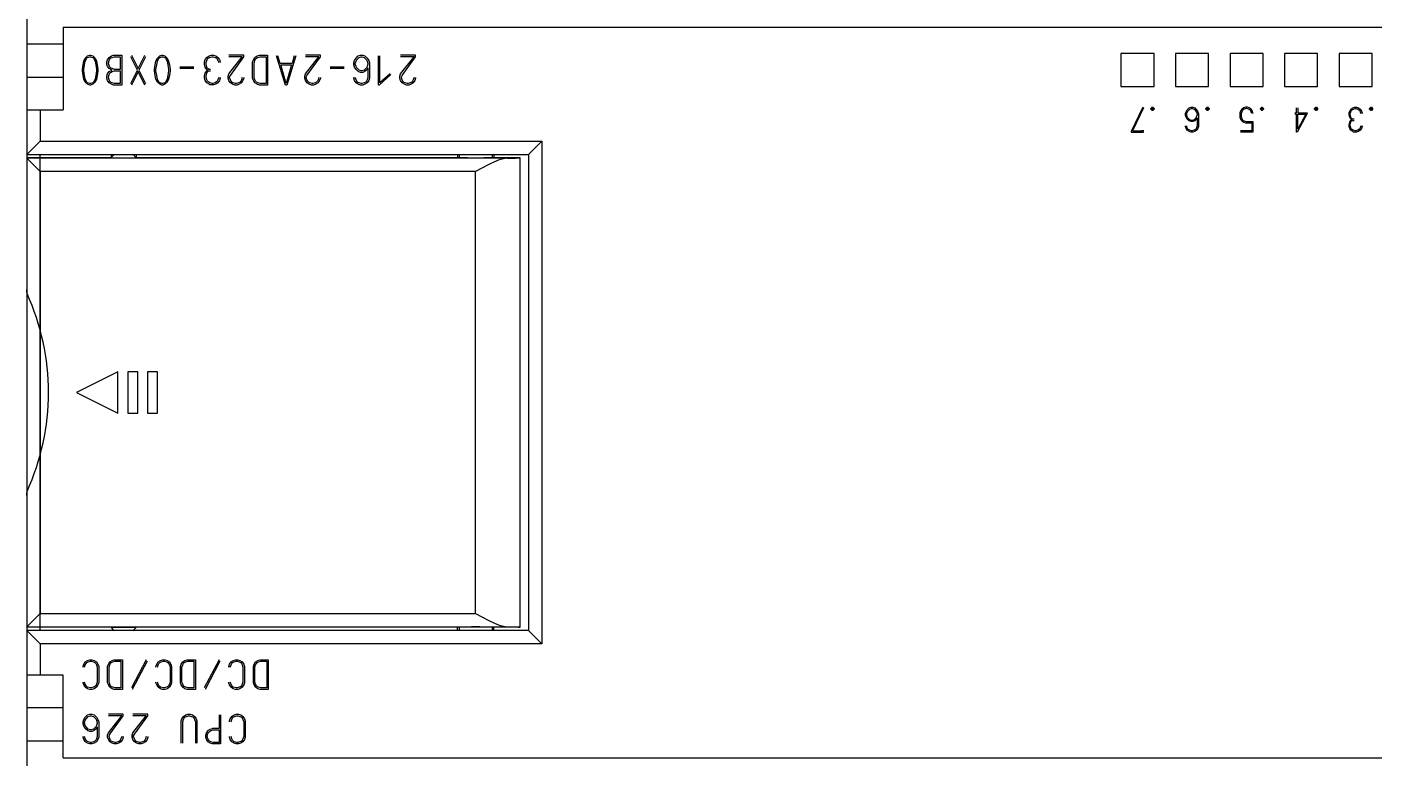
# Model space of a CAD drawing. Header units: millimetres. Extents: x 408 to 981, y 278 to 684.
# Drawn here: x 537.1 to 618.6, y 455 to 499.2 of the extents above; entities that cross this region are included whole.
import ezdxf

# ---------------------------------------------------------------- set-up
doc = ezdxf.new("R2010")
doc.units = ezdxf.units.MM
doc.layers.add('0007LEVEL_0', color=7, linetype='Continuous')
doc.layers.add('8_ALL_NOTES_BALLOONS_SYMBOLS_GT', color=7, linetype='Continuous')

msp = doc.modelspace()

# ---------------------------------------------------------------- linework, layer by layer
at = {"color": 7, "linetype": 'Continuous'}
for p, q in [((537.083, 516.296), (537.083, 437.896)), ((539.283, 499.196), (539.283, 494.196)), ((539.283, 499.196), (692.483, 499.196)), ((537.083, 498.183), (539.283, 498.183)), ((547.832, 497.094), (547.877, 497.229)), ((547.877, 497.229), (547.967, 497.364)), ((547.967, 497.364), (548.102, 497.454)), ((547.967, 497.184), (548.012, 497.274)), ((548.012, 497.274), (548.057, 497.319)), ((548.057, 497.319), (548.147, 497.364)), ((548.102, 497.454), (548.237, 497.499)), ((548.147, 497.364), (548.282, 497.409)), ((548.237, 497.499), (548.372, 497.499)), ((548.282, 497.409), (548.327, 497.409)), ((548.327, 497.409), (548.462, 497.364)), ((548.372, 497.499), (548.507, 497.454)), ((548.462, 497.364), (548.552, 497.319)), ((548.507, 497.454), (548.642, 497.364)), ((548.552, 497.319), (548.597, 497.274)), ((548.597, 497.274), (548.642, 497.184)), ((548.642, 497.364), (548.732, 497.229)), ((548.732, 497.229), (548.777, 497.094)), ((603.283, 497.596), (603.283, 495.596)), ((605.283, 497.596), (603.283, 497.596)), ((605.283, 495.596), (605.283, 497.596)), ((606.583, 497.596), (606.583, 495.596)), ((608.583, 497.596), (606.583, 497.596)), ((608.583, 495.596), (608.583, 497.596)), ((609.883, 497.596), (609.883, 495.596)), ((611.883, 497.596), (609.883, 497.596)), ((611.883, 495.596), (611.883, 497.596)), ((613.183, 497.596), (613.183, 495.596)), ((615.183, 497.596), (613.183, 497.596)), ((615.183, 495.596), (615.183, 497.596)), ((616.483, 497.596), (616.483, 495.596)), ((618.483, 497.596), (616.483, 497.596)), ((618.483, 495.596), (618.483, 497.596)), ((547.832, 496.959), (547.832, 497.094)), ((547.877, 496.779), (547.832, 496.959)), ((547.832, 496.239), (547.877, 496.419)), ((547.967, 496.644), (547.877, 496.779)), ((547.877, 496.419), (547.967, 496.554)), ((547.922, 497.049), (547.967, 497.184)), ((547.922, 496.959), (547.922, 497.049)), ((547.967, 496.779), (547.922, 496.959)), ((547.922, 496.239), (547.967, 496.419)), ((548.012, 496.689), (547.967, 496.779)), ((548.012, 496.599), (547.967, 496.644)), ((547.967, 496.554), (548.012, 496.599)), ((547.967, 496.419), (548.012, 496.509)), ((548.102, 496.644), (548.012, 496.689)), ((548.012, 496.599), (548.057, 496.599)), ((548.012, 496.509), (548.102, 496.554)), ((548.192, 496.644), (548.102, 496.644)), ((548.102, 496.554), (548.192, 496.554)), ((548.642, 497.184), (548.687, 497.049)), ((548.777, 497.094), (548.777, 497.049)), ((537.083, 496.168), (539.283, 496.168)), ((547.832, 496.104), (547.832, 496.239)), ((547.877, 495.969), (547.832, 496.104)), ((547.967, 495.834), (547.877, 495.969)), ((547.922, 496.149), (547.922, 496.239)), ((547.967, 496.014), (547.922, 496.149)), ((548.012, 495.924), (547.967, 496.014)), ((548.102, 495.744), (547.967, 495.834)), ((548.057, 495.879), (548.012, 495.924)), ((548.147, 495.834), (548.057, 495.879)), ((548.147, 495.699), (548.102, 495.744)), ((548.282, 495.789), (548.147, 495.834)), ((548.372, 495.699), (548.147, 495.699)), ((548.327, 495.789), (548.282, 495.789)), ((548.462, 495.834), (548.327, 495.789)), ((548.507, 495.744), (548.372, 495.699)), ((548.552, 495.879), (548.462, 495.834)), ((548.642, 495.834), (548.507, 495.744)), ((548.597, 495.924), (548.552, 495.879)), ((548.642, 496.014), (548.597, 495.924)), ((548.687, 496.149), (548.642, 496.014)), ((548.732, 495.969), (548.642, 495.834)), ((548.777, 496.104), (548.732, 495.969)), ((548.777, 496.149), (548.777, 496.104)), ((603.283, 495.596), (605.283, 495.596)), ((606.583, 495.596), (608.583, 495.596)), ((609.883, 495.596), (611.883, 495.596)), ((613.183, 495.596), (615.183, 495.596)), ((616.483, 495.596), (618.483, 495.596)), ((537.083, 494.196), (539.283, 494.196)), ((537.083, 491.496), (567.433, 491.496)), ((537.883, 462.696), (537.883, 491.496)), ((567.433, 491.496), (567.433, 462.696)), ((567.433, 462.696), (537.083, 462.696)), ((539.283, 459.996), (537.083, 459.996)), ((539.283, 454.996), (539.283, 459.996)), ((539.283, 458.023), (537.083, 458.023)), ((539.283, 456.008), (537.083, 456.008)), ((539.283, 454.996), (692.483, 454.996))]:
    msp.add_line(p, q, dxfattribs=at)
at = {"layer": '0007LEVEL_0', "color": 7, "linetype": 'Continuous'}
for p, q in [((540.526, 497.136), (540.616, 497.316)), ((540.616, 497.316), (540.751, 497.451)), ((540.616, 497.136), (540.706, 497.316)), ((540.706, 497.316), (540.751, 497.361)), ((540.751, 497.451), (540.886, 497.496)), ((540.751, 497.361), (540.886, 497.406)), ((540.886, 497.496), (540.931, 497.496)), ((540.886, 497.406), (540.931, 497.406)), ((540.931, 497.496), (541.066, 497.451)), ((540.931, 497.406), (541.066, 497.361)), ((541.066, 497.451), (541.201, 497.316)), ((541.066, 497.361), (541.111, 497.316)), ((541.111, 497.316), (541.201, 497.136)), ((541.201, 497.316), (541.291, 497.136)), ((541.966, 497.226), (542.056, 497.361)), ((542.056, 497.361), (542.191, 497.451)), ((542.056, 497.181), (542.101, 497.271)), ((542.101, 497.271), (542.146, 497.316)), ((542.146, 497.316), (542.236, 497.361)), ((542.191, 497.451), (542.326, 497.496)), ((542.236, 497.361), (542.371, 497.406)), ((542.326, 497.496), (542.821, 497.496)), ((542.371, 497.406), (542.731, 497.406)), ((542.731, 497.406), (542.731, 496.641)), ((542.821, 497.496), (542.821, 495.696)), ((543.766, 496.596), (543.361, 497.406)), ((543.406, 497.496), (543.811, 496.686)), ((543.811, 496.686), (544.216, 497.496)), ((544.261, 497.406), (543.856, 496.596)), ((544.891, 497.136), (544.981, 497.316)), ((544.981, 497.316), (545.116, 497.451)), ((544.981, 497.136), (545.071, 497.316)), ((545.071, 497.316), (545.116, 497.361)), ((545.116, 497.451), (545.251, 497.496)), ((545.116, 497.361), (545.251, 497.406)), ((545.251, 497.496), (545.296, 497.496)), ((545.251, 497.406), (545.296, 497.406)), ((545.296, 497.496), (545.431, 497.451)), ((545.296, 497.406), (545.431, 497.361)), ((545.431, 497.451), (545.566, 497.316)), ((545.431, 497.361), (545.476, 497.316)), ((545.476, 497.316), (545.566, 497.136)), ((545.566, 497.316), (545.656, 497.136)), ((550.201, 497.496), (549.301, 497.496)), ((549.301, 496.371), (550.111, 497.406)), ((550.111, 497.406), (549.301, 497.406)), ((549.391, 496.281), (550.201, 497.406)), ((550.201, 497.406), (550.201, 497.496)), ((550.786, 497.226), (550.876, 497.361)), ((550.876, 497.361), (551.011, 497.451)), ((550.876, 497.181), (550.921, 497.271)), ((550.921, 497.271), (550.966, 497.316)), ((550.966, 497.316), (551.056, 497.361)), ((551.011, 497.451), (551.146, 497.496)), ((551.056, 497.361), (551.191, 497.406)), ((551.146, 497.496), (551.641, 497.496)), ((551.191, 497.406), (551.551, 497.406)), ((551.551, 497.406), (551.551, 495.786)), ((551.641, 497.496), (551.641, 495.696)), ((552.721, 495.696), (552.181, 497.451)), ((552.406, 497.001), (552.271, 497.451)), ((553.351, 497.451), (552.811, 495.696)), ((553.261, 497.451), (553.126, 497.001)), ((554.836, 497.496), (553.936, 497.496)), ((553.936, 496.371), (554.746, 497.406)), ((554.746, 497.406), (553.936, 497.406)), ((554.026, 496.281), (554.836, 497.406)), ((554.836, 497.406), (554.836, 497.496)), ((556.906, 497.181), (556.996, 497.316)), ((556.996, 497.316), (557.131, 497.451)), ((557.041, 497.226), (557.176, 497.361)), ((557.131, 497.451), (557.266, 497.496)), ((557.176, 497.361), (557.311, 497.406)), ((557.266, 497.496), (557.401, 497.496)), ((557.311, 497.406), (557.356, 497.406)), ((557.356, 497.406), (557.491, 497.361)), ((557.401, 497.496), (557.536, 497.451)), ((557.491, 497.361), (557.626, 497.226)), ((557.536, 497.451), (557.671, 497.316)), ((557.671, 497.316), (557.761, 497.181)), ((558.346, 495.696), (558.346, 497.451)), ((558.436, 495.831), (558.436, 497.451)), ((560.596, 497.496), (559.696, 497.496)), ((559.696, 496.371), (560.506, 497.406)), ((560.506, 497.406), (559.696, 497.406)), ((559.786, 496.281), (560.596, 497.406)), ((560.596, 497.406), (560.596, 497.496)), ((540.436, 496.641), (540.481, 496.911)), ((540.436, 496.551), (540.436, 496.641)), ((540.481, 496.281), (540.436, 496.551)), ((540.481, 496.911), (540.526, 497.136)), ((540.526, 496.641), (540.571, 496.911)), ((540.526, 496.551), (540.526, 496.641)), ((540.571, 496.281), (540.526, 496.551)), ((540.571, 496.911), (540.616, 497.136)), ((541.201, 497.136), (541.246, 496.911)), ((541.246, 496.911), (541.291, 496.641)), ((541.291, 496.551), (541.246, 496.281)), ((541.291, 497.136), (541.336, 496.911)), ((541.291, 496.641), (541.291, 496.551)), ((541.336, 496.911), (541.381, 496.641)), ((541.381, 496.551), (541.336, 496.281)), ((541.381, 496.641), (541.381, 496.551)), ((541.921, 497.091), (541.966, 497.226)), ((541.921, 496.956), (541.921, 497.091)), ((541.966, 496.821), (541.921, 496.956)), ((542.056, 496.686), (541.966, 496.821)), ((541.966, 496.371), (542.056, 496.506)), ((542.011, 497.046), (542.056, 497.181)), ((542.011, 497.001), (542.011, 497.046)), ((542.056, 496.866), (542.011, 497.001)), ((542.101, 496.776), (542.056, 496.866)), ((542.236, 496.596), (542.056, 496.686)), ((542.056, 496.506), (542.236, 496.596)), ((542.056, 496.326), (542.101, 496.416)), ((542.146, 496.731), (542.101, 496.776)), ((542.101, 496.416), (542.146, 496.461)), ((542.236, 496.686), (542.146, 496.731)), ((542.146, 496.461), (542.236, 496.506)), ((542.371, 496.641), (542.236, 496.686)), ((542.236, 496.506), (542.371, 496.551)), ((542.731, 496.641), (542.371, 496.641)), ((542.371, 496.551), (542.731, 496.551)), ((542.731, 496.551), (542.731, 495.786)), ((543.361, 495.786), (543.766, 496.596)), ((543.811, 496.506), (543.406, 495.696)), ((544.216, 495.696), (543.811, 496.506)), ((543.856, 496.596), (544.261, 495.786)), ((544.801, 496.641), (544.846, 496.911)), ((544.801, 496.551), (544.801, 496.641)), ((544.846, 496.281), (544.801, 496.551)), ((544.846, 496.911), (544.891, 497.136)), ((544.891, 496.641), (544.936, 496.911)), ((544.891, 496.551), (544.891, 496.641)), ((544.936, 496.281), (544.891, 496.551)), ((544.936, 496.911), (544.981, 497.136)), ((545.566, 497.136), (545.611, 496.911)), ((545.611, 496.911), (545.656, 496.641)), ((545.656, 496.551), (545.611, 496.281)), ((545.656, 497.136), (545.701, 496.911)), ((545.656, 496.641), (545.656, 496.551)), ((545.701, 496.911), (545.746, 496.641)), ((545.746, 496.551), (545.701, 496.281)), ((545.746, 496.641), (545.746, 496.551)), ((547.186, 496.776), (546.331, 496.776)), ((547.186, 496.686), (546.331, 496.686)), ((550.741, 497.091), (550.786, 497.226)), ((550.741, 496.101), (550.741, 497.091)), ((550.831, 497.046), (550.876, 497.181)), ((550.831, 496.146), (550.831, 497.046)), ((553.126, 497.001), (552.406, 497.001)), ((552.451, 496.911), (553.081, 496.911)), ((552.766, 495.786), (552.451, 496.911)), ((553.081, 496.911), (552.766, 495.786)), ((556.276, 496.776), (555.421, 496.776)), ((556.276, 496.686), (555.421, 496.686)), ((556.861, 497.046), (556.906, 497.181)), ((556.861, 496.911), (556.861, 497.046)), ((556.906, 496.776), (556.861, 496.911)), ((556.996, 496.641), (556.906, 496.776)), ((556.951, 497.001), (556.996, 497.136)), ((556.951, 496.956), (556.951, 497.001)), ((556.996, 496.821), (556.951, 496.956)), ((556.996, 497.136), (557.041, 497.226)), ((557.041, 496.731), (556.996, 496.821)), ((557.131, 496.506), (556.996, 496.641)), ((557.176, 496.596), (557.041, 496.731)), ((557.266, 496.461), (557.131, 496.506)), ((557.311, 496.551), (557.176, 496.596)), ((557.401, 496.461), (557.266, 496.461)), ((557.356, 496.551), (557.311, 496.551)), ((557.491, 496.596), (557.356, 496.551)), ((557.536, 496.506), (557.401, 496.461)), ((557.626, 496.731), (557.491, 496.596)), ((557.671, 496.641), (557.536, 496.506)), ((557.626, 497.226), (557.671, 497.136)), ((557.671, 496.821), (557.626, 496.731)), ((557.671, 497.136), (557.716, 497.001)), ((557.716, 496.956), (557.671, 496.821)), ((557.716, 496.731), (557.671, 496.641)), ((557.716, 497.001), (557.716, 496.956)), ((557.716, 496.731), (557.716, 496.146)), ((557.761, 497.181), (557.806, 497.046)), ((557.806, 497.046), (557.806, 496.101)), ((540.526, 496.056), (540.481, 496.281)), ((540.616, 495.876), (540.526, 496.056)), ((540.616, 496.056), (540.571, 496.281)), ((540.706, 495.876), (540.616, 496.056)), ((540.751, 495.741), (540.616, 495.876)), ((540.751, 495.831), (540.706, 495.876)), ((540.886, 495.786), (540.751, 495.831)), ((540.886, 495.696), (540.751, 495.741)), ((540.931, 495.786), (540.886, 495.786)), ((540.931, 495.696), (540.886, 495.696)), ((541.066, 495.831), (540.931, 495.786)), ((541.066, 495.741), (540.931, 495.696)), ((541.201, 495.876), (541.066, 495.741)), ((541.111, 495.876), (541.066, 495.831)), ((541.201, 496.056), (541.111, 495.876)), ((541.246, 496.281), (541.201, 496.056)), ((541.291, 496.056), (541.201, 495.876)), ((541.336, 496.281), (541.291, 496.056)), ((541.921, 496.236), (541.966, 496.371)), ((541.921, 496.101), (541.921, 496.236)), ((541.966, 495.966), (541.921, 496.101)), ((542.056, 495.831), (541.966, 495.966)), ((542.011, 496.191), (542.056, 496.326)), ((542.011, 496.146), (542.011, 496.191)), ((542.056, 496.011), (542.011, 496.146)), ((542.101, 495.921), (542.056, 496.011)), ((542.191, 495.741), (542.056, 495.831)), ((542.146, 495.876), (542.101, 495.921)), ((542.236, 495.831), (542.146, 495.876)), ((542.326, 495.696), (542.191, 495.741)), ((542.371, 495.786), (542.236, 495.831)), ((542.821, 495.696), (542.326, 495.696)), ((542.731, 495.786), (542.371, 495.786)), ((544.891, 496.056), (544.846, 496.281)), ((544.981, 495.876), (544.891, 496.056)), ((544.981, 496.056), (544.936, 496.281)), ((545.071, 495.876), (544.981, 496.056)), ((545.116, 495.741), (544.981, 495.876)), ((545.116, 495.831), (545.071, 495.876)), ((545.251, 495.786), (545.116, 495.831)), ((545.251, 495.696), (545.116, 495.741)), ((545.296, 495.786), (545.251, 495.786)), ((545.296, 495.696), (545.251, 495.696)), ((545.431, 495.831), (545.296, 495.786)), ((545.431, 495.741), (545.296, 495.696)), ((545.476, 495.876), (545.431, 495.831)), ((545.566, 495.876), (545.431, 495.741)), ((545.566, 496.056), (545.476, 495.876)), ((545.611, 496.281), (545.566, 496.056)), ((545.656, 496.056), (545.566, 495.876)), ((545.701, 496.281), (545.656, 496.056)), ((549.256, 496.236), (549.301, 496.371)), ((549.256, 496.101), (549.256, 496.236)), ((549.301, 495.966), (549.256, 496.101)), ((549.391, 495.831), (549.301, 495.966)), ((549.346, 496.191), (549.391, 496.281)), ((549.346, 496.146), (549.346, 496.191)), ((549.391, 496.011), (549.346, 496.146)), ((549.436, 495.921), (549.391, 496.011)), ((549.526, 495.741), (549.391, 495.831)), ((549.481, 495.876), (549.436, 495.921)), ((549.571, 495.831), (549.481, 495.876)), ((549.661, 495.696), (549.526, 495.741)), ((549.706, 495.786), (549.571, 495.831)), ((549.796, 495.696), (549.661, 495.696)), ((549.751, 495.786), (549.706, 495.786)), ((549.886, 495.831), (549.751, 495.786)), ((549.931, 495.741), (549.796, 495.696)), ((549.976, 495.876), (549.886, 495.831)), ((550.066, 495.831), (549.931, 495.741)), ((550.021, 495.921), (549.976, 495.876)), ((550.066, 496.011), (550.021, 495.921)), ((550.111, 496.146), (550.066, 496.011)), ((550.156, 495.966), (550.066, 495.831)), ((550.201, 496.101), (550.156, 495.966)), ((550.201, 496.146), (550.201, 496.101)), ((550.786, 495.966), (550.741, 496.101)), ((550.876, 495.831), (550.786, 495.966)), ((550.876, 496.011), (550.831, 496.146)), ((550.921, 495.921), (550.876, 496.011)), ((551.011, 495.741), (550.876, 495.831)), ((550.966, 495.876), (550.921, 495.921)), ((551.056, 495.831), (550.966, 495.876)), ((551.146, 495.696), (551.011, 495.741)), ((551.191, 495.786), (551.056, 495.831)), ((551.641, 495.696), (551.146, 495.696)), ((551.551, 495.786), (551.191, 495.786)), ((552.811, 495.696), (552.721, 495.696)), ((553.891, 496.236), (553.936, 496.371)), ((553.891, 496.101), (553.891, 496.236)), ((553.936, 495.966), (553.891, 496.101)), ((554.026, 495.831), (553.936, 495.966)), ((553.981, 496.191), (554.026, 496.281)), ((553.981, 496.146), (553.981, 496.191)), ((554.026, 496.011), (553.981, 496.146)), ((554.071, 495.921), (554.026, 496.011)), ((554.161, 495.741), (554.026, 495.831)), ((554.116, 495.876), (554.071, 495.921)), ((554.206, 495.831), (554.116, 495.876)), ((554.296, 495.696), (554.161, 495.741)), ((554.341, 495.786), (554.206, 495.831)), ((554.431, 495.696), (554.296, 495.696)), ((554.386, 495.786), (554.341, 495.786)), ((554.521, 495.831), (554.386, 495.786)), ((554.566, 495.741), (554.431, 495.696)), ((554.611, 495.876), (554.521, 495.831)), ((554.701, 495.831), (554.566, 495.741)), ((554.656, 495.921), (554.611, 495.876)), ((554.701, 496.011), (554.656, 495.921)), ((554.746, 496.146), (554.701, 496.011)), ((554.791, 495.966), (554.701, 495.831)), ((554.836, 496.101), (554.791, 495.966)), ((554.836, 496.146), (554.836, 496.101)), ((556.861, 496.101), (556.861, 496.146)), ((556.906, 495.966), (556.861, 496.101)), ((556.996, 495.831), (556.906, 495.966)), ((556.996, 496.011), (556.951, 496.146)), ((557.041, 495.921), (556.996, 496.011)), ((557.131, 495.741), (556.996, 495.831)), ((557.086, 495.876), (557.041, 495.921)), ((557.176, 495.831), (557.086, 495.876)), ((557.266, 495.696), (557.131, 495.741)), ((557.311, 495.786), (557.176, 495.831)), ((557.401, 495.696), (557.266, 495.696)), ((557.356, 495.786), (557.311, 495.786)), ((557.491, 495.831), (557.356, 495.786)), ((557.536, 495.741), (557.401, 495.696)), ((557.581, 495.876), (557.491, 495.831)), ((557.671, 495.831), (557.536, 495.741)), ((557.626, 495.921), (557.581, 495.876)), ((557.671, 496.011), (557.626, 495.921)), ((557.716, 496.146), (557.671, 496.011)), ((557.761, 495.966), (557.671, 495.831)), ((557.806, 496.101), (557.761, 495.966)), ((558.391, 495.696), (558.346, 495.696)), ((559.111, 496.326), (558.391, 495.696)), ((559.066, 496.371), (558.436, 495.831)), ((559.651, 496.236), (559.696, 496.371)), ((559.651, 496.101), (559.651, 496.236)), ((559.696, 495.966), (559.651, 496.101)), ((559.786, 495.831), (559.696, 495.966)), ((559.741, 496.191), (559.786, 496.281)), ((559.741, 496.146), (559.741, 496.191)), ((559.786, 496.011), (559.741, 496.146)), ((559.831, 495.921), (559.786, 496.011)), ((559.921, 495.741), (559.786, 495.831)), ((559.876, 495.876), (559.831, 495.921)), ((559.966, 495.831), (559.876, 495.876)), ((560.056, 495.696), (559.921, 495.741)), ((560.101, 495.786), (559.966, 495.831)), ((560.191, 495.696), (560.056, 495.696)), ((560.146, 495.786), (560.101, 495.786)), ((560.281, 495.831), (560.146, 495.786)), ((560.326, 495.741), (560.191, 495.696)), ((560.371, 495.876), (560.281, 495.831)), ((560.461, 495.831), (560.326, 495.741)), ((560.416, 495.921), (560.371, 495.876)), ((560.461, 496.011), (560.416, 495.921)), ((560.506, 496.146), (560.461, 496.011)), ((560.551, 495.966), (560.461, 495.831)), ((560.596, 496.101), (560.551, 495.966)), ((560.596, 496.146), (560.596, 496.101)), ((604.608, 494.346), (603.895, 492.883)), ((604.645, 494.308), (603.97, 492.921)), ((605.095, 494.271), (605.17, 494.346)), ((605.095, 494.233), (605.095, 494.271)), ((605.17, 494.158), (605.095, 494.233)), ((605.17, 494.346), (605.208, 494.346)), ((605.17, 494.233), (605.17, 494.271)), ((605.17, 494.271), (605.208, 494.271)), ((605.208, 494.233), (605.17, 494.233)), ((605.208, 494.158), (605.17, 494.158)), ((605.208, 494.346), (605.283, 494.271)), ((605.208, 494.271), (605.208, 494.233)), ((605.283, 494.233), (605.208, 494.158)), ((605.283, 494.271), (605.283, 494.233)), ((607.183, 493.971), (607.22, 494.083)), ((607.183, 493.858), (607.183, 493.971)), ((607.22, 494.083), (607.295, 494.196)), ((607.258, 493.933), (607.295, 494.046)), ((607.295, 494.196), (607.408, 494.308)), ((607.295, 494.046), (607.333, 494.121)), ((607.333, 494.121), (607.445, 494.233)), ((607.408, 494.308), (607.52, 494.346)), ((607.445, 494.233), (607.558, 494.271)), ((607.52, 494.346), (607.633, 494.346)), ((607.558, 494.271), (607.595, 494.271)), ((607.595, 494.271), (607.708, 494.233)), ((607.633, 494.346), (607.745, 494.308)), ((607.708, 494.233), (607.82, 494.121)), ((607.745, 494.308), (607.858, 494.196)), ((607.82, 494.121), (607.858, 494.046)), ((607.858, 494.196), (607.933, 494.083)), ((607.858, 494.046), (607.895, 493.933)), ((607.933, 494.083), (607.97, 493.971)), ((607.97, 493.971), (607.97, 493.183)), ((608.42, 494.271), (608.495, 494.346)), ((608.42, 494.233), (608.42, 494.271)), ((608.495, 494.158), (608.42, 494.233)), ((608.495, 494.346), (608.533, 494.346)), ((608.495, 494.233), (608.495, 494.271)), ((608.495, 494.271), (608.533, 494.271)), ((608.533, 494.233), (608.495, 494.233)), ((608.533, 494.158), (608.495, 494.158)), ((608.533, 494.346), (608.608, 494.271)), ((608.533, 494.271), (608.533, 494.233)), ((608.608, 494.233), (608.533, 494.158)), ((608.608, 494.271), (608.608, 494.233)), ((610.52, 494.121), (610.483, 494.008)), ((610.483, 494.008), (610.483, 493.746)), ((610.595, 494.233), (610.52, 494.121)), ((610.595, 494.083), (610.558, 493.971)), ((610.558, 493.971), (610.558, 493.783)), ((610.708, 494.308), (610.595, 494.233)), ((610.633, 494.158), (610.595, 494.083)), ((610.67, 494.196), (610.633, 494.158)), ((610.745, 494.233), (610.67, 494.196)), ((610.82, 494.346), (610.708, 494.308)), ((610.858, 494.271), (610.745, 494.233)), ((610.933, 494.346), (610.82, 494.346)), ((610.895, 494.271), (610.858, 494.271)), ((611.008, 494.233), (610.895, 494.271)), ((611.045, 494.308), (610.933, 494.346)), ((611.083, 494.196), (611.008, 494.233)), ((611.158, 494.233), (611.045, 494.308)), ((611.12, 494.158), (611.083, 494.196)), ((611.158, 494.083), (611.12, 494.158)), ((611.233, 494.121), (611.158, 494.233)), ((611.195, 493.971), (611.158, 494.083)), ((611.27, 494.008), (611.233, 494.121)), ((611.27, 493.971), (611.27, 494.008)), ((611.72, 494.271), (611.795, 494.346)), ((611.72, 494.233), (611.72, 494.271)), ((611.795, 494.158), (611.72, 494.233)), ((611.795, 494.346), (611.833, 494.346)), ((611.795, 494.233), (611.795, 494.271)), ((611.795, 494.271), (611.833, 494.271)), ((611.833, 494.233), (611.795, 494.233)), ((611.833, 494.158), (611.795, 494.158)), ((611.833, 494.346), (611.908, 494.271)), ((611.833, 494.271), (611.833, 494.233)), ((611.908, 494.233), (611.833, 494.158)), ((611.908, 494.271), (611.908, 494.233)), ((613.795, 494.008), (613.908, 494.008)), ((613.908, 494.008), (613.908, 494.308)), ((614.545, 493.971), (613.945, 492.846)), ((613.983, 494.308), (613.983, 494.008)), ((613.983, 494.008), (614.545, 494.008)), ((614.545, 494.008), (614.545, 493.971)), ((614.995, 494.271), (615.07, 494.346)), ((614.995, 494.233), (614.995, 494.271)), ((615.07, 494.158), (614.995, 494.233)), ((615.07, 494.346), (615.108, 494.346)), ((615.07, 494.233), (615.07, 494.271)), ((615.07, 494.271), (615.108, 494.271)), ((615.108, 494.233), (615.07, 494.233)), ((615.108, 494.158), (615.07, 494.158)), ((615.108, 494.346), (615.183, 494.271)), ((615.108, 494.271), (615.108, 494.233)), ((615.183, 494.233), (615.108, 494.158)), ((615.183, 494.271), (615.183, 494.233)), ((617.083, 494.008), (617.12, 494.121)), ((617.083, 493.896), (617.083, 494.008)), ((617.12, 494.121), (617.195, 494.233)), ((617.158, 493.971), (617.195, 494.083)), ((617.158, 493.896), (617.158, 493.971)), ((617.195, 494.233), (617.308, 494.308)), ((617.195, 494.083), (617.233, 494.158)), ((617.233, 494.158), (617.27, 494.196)), ((617.27, 494.196), (617.345, 494.233)), ((617.308, 494.308), (617.42, 494.346)), ((617.345, 494.233), (617.458, 494.271)), ((617.42, 494.346), (617.533, 494.346)), ((617.458, 494.271), (617.495, 494.271)), ((617.495, 494.271), (617.608, 494.233)), ((617.533, 494.346), (617.645, 494.308)), ((617.608, 494.233), (617.683, 494.196)), ((617.645, 494.308), (617.758, 494.233)), ((617.683, 494.196), (617.72, 494.158)), ((617.72, 494.158), (617.758, 494.083)), ((617.758, 494.233), (617.833, 494.121)), ((617.758, 494.083), (617.795, 493.971)), ((617.833, 494.121), (617.87, 494.008)), ((617.87, 494.008), (617.87, 493.971)), ((618.32, 494.271), (618.395, 494.346)), ((618.32, 494.233), (618.32, 494.271)), ((618.395, 494.158), (618.32, 494.233)), ((618.395, 494.346), (618.433, 494.346)), ((618.395, 494.233), (618.395, 494.271)), ((618.395, 494.271), (618.433, 494.271)), ((618.433, 494.233), (618.395, 494.233)), ((618.433, 494.158), (618.395, 494.158)), ((618.433, 494.346), (618.508, 494.271)), ((618.433, 494.271), (618.433, 494.233)), ((618.508, 494.233), (618.433, 494.158)), ((618.508, 494.271), (618.508, 494.233)), ((607.22, 493.746), (607.183, 493.858)), ((607.183, 493.183), (607.183, 493.221)), ((607.22, 493.071), (607.183, 493.183)), ((607.295, 493.633), (607.22, 493.746)), ((607.258, 493.896), (607.258, 493.933)), ((607.295, 493.783), (607.258, 493.896)), ((607.295, 493.108), (607.258, 493.221)), ((607.333, 493.708), (607.295, 493.783)), ((607.408, 493.521), (607.295, 493.633)), ((607.445, 493.596), (607.333, 493.708)), ((607.52, 493.483), (607.408, 493.521)), ((607.558, 493.558), (607.445, 493.596)), ((607.633, 493.483), (607.52, 493.483)), ((607.595, 493.558), (607.558, 493.558)), ((607.708, 493.596), (607.595, 493.558)), ((607.745, 493.521), (607.633, 493.483)), ((607.82, 493.708), (607.708, 493.596)), ((607.858, 493.633), (607.745, 493.521)), ((607.858, 493.783), (607.82, 493.708)), ((607.895, 493.896), (607.858, 493.783)), ((607.895, 493.708), (607.858, 493.633)), ((607.895, 493.221), (607.858, 493.108)), ((607.895, 493.933), (607.895, 493.896)), ((607.895, 493.708), (607.895, 493.221)), ((607.97, 493.183), (607.933, 493.071)), ((610.483, 493.746), (610.52, 493.633)), ((610.52, 493.633), (610.595, 493.521)), ((610.558, 493.783), (610.595, 493.671)), ((610.595, 493.671), (610.633, 493.596)), ((610.595, 493.521), (610.708, 493.446)), ((610.633, 493.596), (610.67, 493.558)), ((610.67, 493.558), (610.745, 493.521)), ((610.708, 493.446), (610.82, 493.408)), ((610.745, 493.521), (610.858, 493.483)), ((610.82, 493.408), (611.195, 493.408)), ((610.858, 493.483), (611.27, 493.483)), ((611.195, 493.408), (611.195, 492.921)), ((611.27, 493.483), (611.27, 492.846)), ((613.908, 493.933), (613.795, 493.933)), ((613.908, 492.846), (613.908, 493.933)), ((614.47, 493.933), (613.983, 493.033)), ((613.983, 493.033), (613.983, 493.933)), ((613.983, 493.933), (614.47, 493.933)), ((617.12, 493.746), (617.083, 493.896)), ((617.083, 493.296), (617.12, 493.446)), ((617.083, 493.183), (617.083, 493.296)), ((617.12, 493.071), (617.083, 493.183)), ((617.195, 493.633), (617.12, 493.746)), ((617.12, 493.446), (617.195, 493.558)), ((617.195, 493.746), (617.158, 493.896)), ((617.158, 493.296), (617.195, 493.446)), ((617.158, 493.221), (617.158, 493.296)), ((617.195, 493.108), (617.158, 493.221)), ((617.233, 493.671), (617.195, 493.746)), ((617.233, 493.596), (617.195, 493.633)), ((617.195, 493.558), (617.233, 493.596)), ((617.195, 493.446), (617.233, 493.521)), ((617.308, 493.633), (617.233, 493.671)), ((617.233, 493.596), (617.27, 493.596)), ((617.233, 493.521), (617.308, 493.558)), ((617.383, 493.633), (617.308, 493.633)), ((617.308, 493.558), (617.383, 493.558)), ((617.795, 493.221), (617.758, 493.108)), ((617.87, 493.183), (617.833, 493.071)), ((617.87, 493.221), (617.87, 493.183)), ((603.895, 492.883), (603.895, 492.846)), ((603.895, 492.846), (604.645, 492.846)), ((603.97, 492.921), (604.57, 492.921)), ((604.57, 492.921), (604.57, 492.958)), ((604.645, 492.846), (604.645, 492.958)), ((607.295, 492.958), (607.22, 493.071)), ((607.333, 493.033), (607.295, 493.108)), ((607.408, 492.883), (607.295, 492.958)), ((607.37, 492.996), (607.333, 493.033)), ((607.445, 492.958), (607.37, 492.996)), ((607.52, 492.846), (607.408, 492.883)), ((607.558, 492.921), (607.445, 492.958)), ((607.633, 492.846), (607.52, 492.846)), ((607.595, 492.921), (607.558, 492.921)), ((607.708, 492.958), (607.595, 492.921)), ((607.745, 492.883), (607.633, 492.846)), ((607.783, 492.996), (607.708, 492.958)), ((607.858, 492.958), (607.745, 492.883)), ((607.82, 493.033), (607.783, 492.996)), ((607.858, 493.108), (607.82, 493.033)), ((607.933, 493.071), (607.858, 492.958)), ((611.195, 492.921), (610.52, 492.921)), ((611.27, 492.846), (610.52, 492.846)), ((613.945, 492.846), (613.908, 492.846)), ((617.195, 492.958), (617.12, 493.071)), ((617.233, 493.033), (617.195, 493.108)), ((617.308, 492.883), (617.195, 492.958)), ((617.27, 492.996), (617.233, 493.033)), ((617.345, 492.958), (617.27, 492.996)), ((617.345, 492.846), (617.308, 492.883)), ((617.458, 492.921), (617.345, 492.958)), ((617.533, 492.846), (617.345, 492.846)), ((617.495, 492.921), (617.458, 492.921)), ((617.608, 492.958), (617.495, 492.921)), ((617.645, 492.883), (617.533, 492.846)), ((617.683, 492.996), (617.608, 492.958)), ((617.758, 492.958), (617.645, 492.883)), ((617.72, 493.033), (617.683, 492.996)), ((617.758, 493.108), (617.72, 493.033)), ((617.833, 493.071), (617.758, 492.958)), ((540.479, 460.53), (540.524, 460.665)), ((540.524, 460.665), (540.614, 460.8)), ((540.569, 460.485), (540.614, 460.62)), ((540.614, 460.8), (540.749, 460.89)), ((540.614, 460.62), (540.659, 460.71)), ((540.659, 460.71), (540.704, 460.755)), ((540.704, 460.755), (540.794, 460.8)), ((540.749, 460.89), (540.884, 460.935)), ((540.794, 460.8), (540.929, 460.845)), ((540.884, 460.935), (541.019, 460.935)), ((540.929, 460.845), (540.974, 460.845)), ((540.974, 460.845), (541.109, 460.8)), ((541.019, 460.935), (541.154, 460.89)), ((541.109, 460.8), (541.199, 460.755)), ((541.154, 460.89), (541.289, 460.8)), ((541.199, 460.755), (541.244, 460.71)), ((541.244, 460.71), (541.289, 460.62)), ((541.289, 460.8), (541.379, 460.665)), ((541.289, 460.62), (541.334, 460.485)), ((541.379, 460.665), (541.424, 460.53)), ((541.964, 460.53), (542.009, 460.665)), ((542.009, 460.665), (542.099, 460.8)), ((542.054, 460.485), (542.099, 460.62)), ((542.099, 460.8), (542.234, 460.89)), ((542.099, 460.62), (542.144, 460.71)), ((542.144, 460.71), (542.189, 460.755)), ((542.189, 460.755), (542.279, 460.8)), ((542.234, 460.89), (542.369, 460.935)), ((542.279, 460.8), (542.414, 460.845)), ((542.369, 460.935), (542.864, 460.935)), ((542.414, 460.845), (542.774, 460.845)), ((542.774, 460.845), (542.774, 459.225)), ((542.864, 460.935), (542.864, 459.135)), ((544.304, 460.935), (543.404, 459.225)), ((544.349, 460.845), (543.449, 459.135)), ((544.889, 460.53), (544.934, 460.665)), ((544.934, 460.665), (545.024, 460.8)), ((544.979, 460.485), (545.024, 460.62)), ((545.024, 460.8), (545.159, 460.89)), ((545.024, 460.62), (545.069, 460.71)), ((545.069, 460.71), (545.114, 460.755)), ((545.114, 460.755), (545.204, 460.8)), ((545.159, 460.89), (545.294, 460.935)), ((545.204, 460.8), (545.339, 460.845)), ((545.294, 460.935), (545.429, 460.935)), ((545.339, 460.845), (545.384, 460.845)), ((545.384, 460.845), (545.519, 460.8)), ((545.429, 460.935), (545.564, 460.89)), ((545.519, 460.8), (545.609, 460.755)), ((545.564, 460.89), (545.699, 460.8)), ((545.609, 460.755), (545.654, 460.71)), ((545.654, 460.71), (545.699, 460.62)), ((545.699, 460.8), (545.789, 460.665)), ((545.699, 460.62), (545.744, 460.485)), ((545.789, 460.665), (545.834, 460.53)), ((546.374, 460.53), (546.419, 460.665)), ((546.419, 460.665), (546.509, 460.8)), ((546.464, 460.485), (546.509, 460.62)), ((546.509, 460.8), (546.644, 460.89)), ((546.509, 460.62), (546.554, 460.71)), ((546.554, 460.71), (546.599, 460.755)), ((546.599, 460.755), (546.689, 460.8)), ((546.644, 460.89), (546.779, 460.935)), ((546.689, 460.8), (546.824, 460.845)), ((546.779, 460.935), (547.274, 460.935)), ((546.824, 460.845), (547.184, 460.845)), ((547.184, 460.845), (547.184, 459.225)), ((547.274, 460.935), (547.274, 459.135)), ((548.714, 460.935), (547.814, 459.225)), ((548.759, 460.845), (547.859, 459.135)), ((549.299, 460.53), (549.344, 460.665)), ((549.344, 460.665), (549.434, 460.8)), ((549.389, 460.485), (549.434, 460.62)), ((549.434, 460.8), (549.569, 460.89)), ((549.434, 460.62), (549.479, 460.71)), ((549.479, 460.71), (549.524, 460.755)), ((549.524, 460.755), (549.614, 460.8)), ((549.569, 460.89), (549.704, 460.935)), ((549.614, 460.8), (549.749, 460.845)), ((549.704, 460.935), (549.839, 460.935)), ((549.749, 460.845), (549.794, 460.845)), ((549.794, 460.845), (549.929, 460.8)), ((549.839, 460.935), (549.974, 460.89)), ((549.929, 460.8), (550.019, 460.755)), ((549.974, 460.89), (550.109, 460.8)), ((550.019, 460.755), (550.064, 460.71)), ((550.064, 460.71), (550.109, 460.62)), ((550.109, 460.8), (550.199, 460.665)), ((550.109, 460.62), (550.154, 460.485)), ((550.199, 460.665), (550.244, 460.53)), ((550.784, 460.53), (550.829, 460.665)), ((550.829, 460.665), (550.919, 460.8)), ((550.874, 460.485), (550.919, 460.62)), ((550.919, 460.8), (551.054, 460.89)), ((550.919, 460.62), (550.964, 460.71)), ((550.964, 460.71), (551.009, 460.755)), ((551.009, 460.755), (551.099, 460.8)), ((551.054, 460.89), (551.189, 460.935)), ((551.099, 460.8), (551.234, 460.845)), ((551.189, 460.935), (551.684, 460.935)), ((551.234, 460.845), (551.594, 460.845)), ((551.594, 460.845), (551.594, 459.225)), ((551.684, 460.935), (551.684, 459.135)), ((540.479, 460.485), (540.479, 460.53)), ((541.334, 460.485), (541.334, 459.585)), ((541.424, 460.53), (541.424, 459.54)), ((541.964, 459.54), (541.964, 460.53)), ((542.054, 459.585), (542.054, 460.485)), ((544.889, 460.485), (544.889, 460.53)), ((545.744, 460.485), (545.744, 459.585)), ((545.834, 460.53), (545.834, 459.54)), ((546.374, 459.54), (546.374, 460.53)), ((546.464, 459.585), (546.464, 460.485)), ((549.299, 460.485), (549.299, 460.53)), ((550.154, 460.485), (550.154, 459.585)), ((550.244, 460.53), (550.244, 459.54)), ((550.784, 459.54), (550.784, 460.53)), ((550.874, 459.585), (550.874, 460.485)), ((540.479, 459.54), (540.479, 459.585)), ((540.524, 459.405), (540.479, 459.54)), ((540.614, 459.27), (540.524, 459.405)), ((540.614, 459.45), (540.569, 459.585)), ((540.659, 459.36), (540.614, 459.45)), ((540.749, 459.18), (540.614, 459.27)), ((540.749, 459.27), (540.659, 459.36)), ((540.929, 459.225), (540.749, 459.27)), ((540.884, 459.135), (540.749, 459.18)), ((541.019, 459.135), (540.884, 459.135)), ((540.974, 459.225), (540.929, 459.225)), ((541.109, 459.27), (540.974, 459.225)), ((541.154, 459.18), (541.019, 459.135)), ((541.199, 459.315), (541.109, 459.27)), ((541.289, 459.27), (541.154, 459.18)), ((541.244, 459.36), (541.199, 459.315)), ((541.289, 459.45), (541.244, 459.36)), ((541.334, 459.585), (541.289, 459.45)), ((541.379, 459.405), (541.289, 459.27)), ((541.424, 459.54), (541.379, 459.405)), ((542.009, 459.405), (541.964, 459.54)), ((542.099, 459.27), (542.009, 459.405)), ((542.099, 459.45), (542.054, 459.585)), ((542.144, 459.36), (542.099, 459.45)), ((542.234, 459.18), (542.099, 459.27)), ((542.189, 459.315), (542.144, 459.36)), ((542.279, 459.27), (542.189, 459.315)), ((542.369, 459.135), (542.234, 459.18)), ((542.414, 459.225), (542.279, 459.27)), ((542.864, 459.135), (542.369, 459.135)), ((542.774, 459.225), (542.414, 459.225)), ((544.889, 459.54), (544.889, 459.585)), ((544.934, 459.405), (544.889, 459.54)), ((545.024, 459.27), (544.934, 459.405)), ((545.024, 459.45), (544.979, 459.585)), ((545.069, 459.36), (545.024, 459.45)), ((545.159, 459.18), (545.024, 459.27)), ((545.159, 459.27), (545.069, 459.36)), ((545.339, 459.225), (545.159, 459.27)), ((545.294, 459.135), (545.159, 459.18)), ((545.429, 459.135), (545.294, 459.135)), ((545.384, 459.225), (545.339, 459.225)), ((545.519, 459.27), (545.384, 459.225)), ((545.564, 459.18), (545.429, 459.135)), ((545.609, 459.315), (545.519, 459.27)), ((545.699, 459.27), (545.564, 459.18)), ((545.654, 459.36), (545.609, 459.315)), ((545.699, 459.45), (545.654, 459.36)), ((545.744, 459.585), (545.699, 459.45)), ((545.789, 459.405), (545.699, 459.27)), ((545.834, 459.54), (545.789, 459.405)), ((546.419, 459.405), (546.374, 459.54)), ((546.509, 459.27), (546.419, 459.405)), ((546.509, 459.45), (546.464, 459.585)), ((546.554, 459.36), (546.509, 459.45)), ((546.644, 459.18), (546.509, 459.27)), ((546.599, 459.315), (546.554, 459.36)), ((546.689, 459.27), (546.599, 459.315)), ((546.779, 459.135), (546.644, 459.18)), ((546.824, 459.225), (546.689, 459.27)), ((547.274, 459.135), (546.779, 459.135)), ((547.184, 459.225), (546.824, 459.225)), ((549.299, 459.54), (549.299, 459.585)), ((549.344, 459.405), (549.299, 459.54)), ((549.434, 459.27), (549.344, 459.405)), ((549.434, 459.45), (549.389, 459.585)), ((549.479, 459.36), (549.434, 459.45)), ((549.569, 459.18), (549.434, 459.27)), ((549.569, 459.27), (549.479, 459.36)), ((549.749, 459.225), (549.569, 459.27)), ((549.704, 459.135), (549.569, 459.18)), ((549.839, 459.135), (549.704, 459.135)), ((549.794, 459.225), (549.749, 459.225)), ((549.929, 459.27), (549.794, 459.225)), ((549.974, 459.18), (549.839, 459.135)), ((550.019, 459.315), (549.929, 459.27)), ((550.109, 459.27), (549.974, 459.18)), ((550.064, 459.36), (550.019, 459.315)), ((550.109, 459.45), (550.064, 459.36)), ((550.154, 459.585), (550.109, 459.45)), ((550.199, 459.405), (550.109, 459.27)), ((550.244, 459.54), (550.199, 459.405)), ((550.829, 459.405), (550.784, 459.54)), ((550.919, 459.27), (550.829, 459.405)), ((550.919, 459.45), (550.874, 459.585)), ((550.964, 459.36), (550.919, 459.45)), ((551.054, 459.18), (550.919, 459.27)), ((551.009, 459.315), (550.964, 459.36)), ((551.099, 459.27), (551.009, 459.315)), ((551.189, 459.135), (551.054, 459.18)), ((551.234, 459.225), (551.099, 459.27)), ((551.684, 459.135), (551.189, 459.135)), ((551.594, 459.225), (551.234, 459.225)), ((540.478, 457.185), (540.523, 457.32)), ((540.523, 457.32), (540.613, 457.455)), ((540.613, 457.455), (540.748, 457.59)), ((540.613, 457.275), (540.658, 457.365)), ((540.658, 457.365), (540.793, 457.5)), ((540.748, 457.59), (540.883, 457.635)), ((540.793, 457.5), (540.928, 457.545)), ((540.883, 457.635), (541.018, 457.635)), ((540.928, 457.545), (540.973, 457.545)), ((540.973, 457.545), (541.108, 457.5)), ((541.018, 457.635), (541.153, 457.59)), ((541.108, 457.5), (541.243, 457.365)), ((541.153, 457.59), (541.288, 457.455)), ((541.243, 457.365), (541.288, 457.275)), ((541.288, 457.455), (541.378, 457.32)), ((541.378, 457.32), (541.423, 457.185)), ((542.908, 457.635), (542.008, 457.635)), ((542.008, 456.51), (542.818, 457.545)), ((542.818, 457.545), (542.008, 457.545)), ((542.098, 456.42), (542.908, 457.545)), ((542.908, 457.545), (542.908, 457.635)), ((544.393, 457.635), (543.493, 457.635)), ((543.493, 456.51), (544.303, 457.545)), ((544.303, 457.545), (543.493, 457.545)), ((543.583, 456.42), (544.393, 457.545)), ((544.393, 457.545), (544.393, 457.635)), ((546.418, 457.23), (546.463, 457.365)), ((546.463, 457.365), (546.553, 457.5)), ((546.508, 457.185), (546.553, 457.32)), ((546.553, 457.5), (546.688, 457.59)), ((546.553, 457.32), (546.598, 457.41)), ((546.598, 457.41), (546.643, 457.455)), ((546.643, 457.455), (546.733, 457.5)), ((546.688, 457.59), (546.823, 457.635)), ((546.733, 457.5), (546.868, 457.545)), ((546.823, 457.635), (546.958, 457.635)), ((546.868, 457.545), (546.913, 457.545)), ((546.913, 457.545), (547.048, 457.5)), ((546.958, 457.635), (547.093, 457.59)), ((547.048, 457.5), (547.138, 457.455)), ((547.093, 457.59), (547.228, 457.5)), ((547.138, 457.455), (547.183, 457.41)), ((547.183, 457.41), (547.228, 457.32)), ((547.228, 457.5), (547.318, 457.365)), ((547.228, 457.32), (547.273, 457.185)), ((547.318, 457.365), (547.363, 457.23)), ((548.713, 457.59), (548.713, 456.78)), ((548.803, 457.59), (548.803, 455.835)), ((549.343, 457.23), (549.388, 457.365)), ((549.388, 457.365), (549.478, 457.5)), ((549.433, 457.185), (549.478, 457.32)), ((549.478, 457.5), (549.613, 457.59)), ((549.478, 457.32), (549.523, 457.41)), ((549.523, 457.41), (549.568, 457.455)), ((549.568, 457.455), (549.658, 457.5)), ((549.613, 457.59), (549.748, 457.635)), ((549.658, 457.5), (549.793, 457.545)), ((549.748, 457.635), (549.883, 457.635)), ((549.793, 457.545), (549.838, 457.545)), ((549.838, 457.545), (549.973, 457.5)), ((549.883, 457.635), (550.018, 457.59)), ((549.973, 457.5), (550.063, 457.455)), ((550.018, 457.59), (550.153, 457.5)), ((550.063, 457.455), (550.108, 457.41)), ((550.108, 457.41), (550.153, 457.32)), ((550.153, 457.5), (550.243, 457.365)), ((550.153, 457.32), (550.198, 457.185)), ((550.243, 457.365), (550.288, 457.23)), ((540.478, 457.05), (540.478, 457.185)), ((540.523, 456.915), (540.478, 457.05)), ((540.613, 456.78), (540.523, 456.915)), ((540.568, 457.14), (540.613, 457.275)), ((540.568, 457.095), (540.568, 457.14)), ((540.613, 456.96), (540.568, 457.095)), ((540.658, 456.87), (540.613, 456.96)), ((540.748, 456.645), (540.613, 456.78)), ((540.793, 456.735), (540.658, 456.87)), ((540.883, 456.6), (540.748, 456.645)), ((540.928, 456.69), (540.793, 456.735)), ((541.018, 456.6), (540.883, 456.6)), ((540.973, 456.69), (540.928, 456.69)), ((541.108, 456.735), (540.973, 456.69)), ((541.153, 456.645), (541.018, 456.6)), ((541.243, 456.87), (541.108, 456.735)), ((541.288, 456.78), (541.153, 456.645)), ((541.288, 456.96), (541.243, 456.87)), ((541.288, 457.275), (541.333, 457.14)), ((541.333, 457.095), (541.288, 456.96)), ((541.333, 456.87), (541.288, 456.78)), ((541.333, 457.14), (541.333, 457.095)), ((541.333, 456.87), (541.333, 456.285)), ((541.423, 457.185), (541.423, 456.24)), ((541.963, 456.375), (542.008, 456.51)), ((543.448, 456.375), (543.493, 456.51)), ((546.418, 455.88), (546.418, 457.23)), ((546.508, 455.88), (546.508, 457.185)), ((547.273, 457.185), (547.273, 455.88)), ((547.363, 457.23), (547.363, 455.88)), ((547.903, 456.375), (547.948, 456.51)), ((547.948, 456.51), (548.038, 456.645)), ((548.038, 456.645), (548.173, 456.735)), ((548.038, 456.465), (548.083, 456.555)), ((548.083, 456.555), (548.128, 456.6)), ((548.128, 456.6), (548.218, 456.645)), ((548.173, 456.735), (548.308, 456.78)), ((548.218, 456.645), (548.353, 456.69)), ((548.713, 456.78), (548.308, 456.78)), ((548.353, 456.69), (548.713, 456.69)), ((548.713, 456.69), (548.713, 455.925)), ((549.343, 457.185), (549.343, 457.23)), ((550.198, 457.185), (550.198, 456.285)), ((550.288, 457.23), (550.288, 456.24)), ((540.478, 456.24), (540.478, 456.285)), ((540.523, 456.105), (540.478, 456.24)), ((540.613, 455.97), (540.523, 456.105)), ((540.613, 456.15), (540.568, 456.285)), ((540.658, 456.06), (540.613, 456.15)), ((540.748, 455.88), (540.613, 455.97)), ((540.703, 456.015), (540.658, 456.06)), ((540.793, 455.97), (540.703, 456.015)), ((540.883, 455.835), (540.748, 455.88)), ((540.928, 455.925), (540.793, 455.97)), ((541.018, 455.835), (540.883, 455.835)), ((540.973, 455.925), (540.928, 455.925)), ((541.108, 455.97), (540.973, 455.925)), ((541.153, 455.88), (541.018, 455.835)), ((541.198, 456.015), (541.108, 455.97)), ((541.288, 455.97), (541.153, 455.88)), ((541.243, 456.06), (541.198, 456.015)), ((541.288, 456.15), (541.243, 456.06)), ((541.333, 456.285), (541.288, 456.15)), ((541.378, 456.105), (541.288, 455.97)), ((541.423, 456.24), (541.378, 456.105)), ((541.963, 456.24), (541.963, 456.375)), ((542.008, 456.105), (541.963, 456.24)), ((542.098, 455.97), (542.008, 456.105)), ((542.053, 456.33), (542.098, 456.42)), ((542.053, 456.285), (542.053, 456.33)), ((542.098, 456.15), (542.053, 456.285)), ((542.143, 456.06), (542.098, 456.15)), ((542.233, 455.88), (542.098, 455.97)), ((542.188, 456.015), (542.143, 456.06)), ((542.278, 455.97), (542.188, 456.015)), ((542.368, 455.835), (542.233, 455.88)), ((542.413, 455.925), (542.278, 455.97)), ((542.503, 455.835), (542.368, 455.835)), ((542.458, 455.925), (542.413, 455.925)), ((542.593, 455.97), (542.458, 455.925)), ((542.638, 455.88), (542.503, 455.835)), ((542.683, 456.015), (542.593, 455.97)), ((542.773, 455.97), (542.638, 455.88)), ((542.728, 456.06), (542.683, 456.015)), ((542.773, 456.15), (542.728, 456.06)), ((542.818, 456.285), (542.773, 456.15)), ((542.863, 456.105), (542.773, 455.97)), ((542.908, 456.24), (542.863, 456.105)), ((542.908, 456.285), (542.908, 456.24)), ((543.448, 456.24), (543.448, 456.375)), ((543.493, 456.105), (543.448, 456.24)), ((543.583, 455.97), (543.493, 456.105)), ((543.538, 456.33), (543.583, 456.42)), ((543.538, 456.285), (543.538, 456.33)), ((543.583, 456.15), (543.538, 456.285)), ((543.628, 456.06), (543.583, 456.15)), ((543.718, 455.88), (543.583, 455.97)), ((543.673, 456.015), (543.628, 456.06)), ((543.763, 455.97), (543.673, 456.015)), ((543.853, 455.835), (543.718, 455.88)), ((543.898, 455.925), (543.763, 455.97)), ((543.988, 455.835), (543.853, 455.835)), ((543.943, 455.925), (543.898, 455.925)), ((544.078, 455.97), (543.943, 455.925)), ((544.123, 455.88), (543.988, 455.835)), ((544.168, 456.015), (544.078, 455.97)), ((544.258, 455.97), (544.123, 455.88)), ((544.213, 456.06), (544.168, 456.015)), ((544.258, 456.15), (544.213, 456.06)), ((544.303, 456.285), (544.258, 456.15)), ((544.348, 456.105), (544.258, 455.97)), ((544.393, 456.24), (544.348, 456.105)), ((544.393, 456.285), (544.393, 456.24)), ((547.903, 456.24), (547.903, 456.375)), ((547.948, 456.105), (547.903, 456.24)), ((548.038, 455.97), (547.948, 456.105)), ((547.993, 456.33), (548.038, 456.465)), ((547.993, 456.285), (547.993, 456.33)), ((548.038, 456.15), (547.993, 456.285)), ((548.083, 456.06), (548.038, 456.15)), ((548.173, 455.88), (548.038, 455.97)), ((548.128, 456.015), (548.083, 456.06)), ((548.218, 455.97), (548.128, 456.015)), ((548.308, 455.835), (548.173, 455.88)), ((548.353, 455.925), (548.218, 455.97)), ((548.803, 455.835), (548.308, 455.835)), ((548.713, 455.925), (548.353, 455.925)), ((549.343, 456.24), (549.343, 456.285)), ((549.388, 456.105), (549.343, 456.24)), ((549.478, 455.97), (549.388, 456.105)), ((549.478, 456.15), (549.433, 456.285)), ((549.523, 456.06), (549.478, 456.15)), ((549.613, 455.88), (549.478, 455.97)), ((549.613, 455.97), (549.523, 456.06)), ((549.793, 455.925), (549.613, 455.97)), ((549.748, 455.835), (549.613, 455.88)), ((549.883, 455.835), (549.748, 455.835)), ((549.838, 455.925), (549.793, 455.925)), ((549.973, 455.97), (549.838, 455.925)), ((550.018, 455.88), (549.883, 455.835)), ((550.063, 456.015), (549.973, 455.97)), ((550.153, 455.97), (550.018, 455.88)), ((550.108, 456.06), (550.063, 456.015)), ((550.153, 456.15), (550.108, 456.06)), ((550.198, 456.285), (550.153, 456.15)), ((550.243, 456.105), (550.153, 455.97)), ((550.288, 456.24), (550.243, 456.105))]:
    msp.add_line(p, q, dxfattribs=at)
at = {"layer": '8_ALL_NOTES_BALLOONS_SYMBOLS_GT', "color": 7, "linetype": 'Continuous'}
for p, q in [((537.083, 524.296), (537.083, 437.896)), ((539.283, 499.196), (539.283, 494.196)), ((537.083, 498.183), (539.283, 498.183)), ((537.083, 496.168), (539.283, 496.168)), ((537.083, 494.196), (539.283, 494.196)), ((537.883, 494.196), (537.883, 492.296)), ((537.883, 492.296), (537.083, 491.496)), ((537.883, 492.296), (568.233, 492.296)), ((568.233, 492.296), (567.433, 491.496)), ((568.233, 492.296), (568.233, 461.896)), ((537.083, 491.496), (567.433, 491.496)), ((542.183, 491.296), (537.083, 491.296)), ((537.083, 491.263), (537.083, 491.262)), ((566.137, 491.262), (537.083, 491.262)), ((537.883, 490.463), (537.083, 491.262)), ((537.883, 491.296), (537.883, 491.496)), ((542.183, 491.496), (542.183, 491.296)), ((542.183, 491.296), (542.211, 491.292)), ((542.211, 491.292), (542.299, 491.289)), ((542.299, 491.289), (542.438, 491.286)), ((542.438, 491.286), (542.62, 491.284)), ((542.62, 491.284), (542.825, 491.283)), ((542.825, 491.283), (543.041, 491.283)), ((543.041, 491.283), (543.246, 491.284)), ((543.246, 491.284), (543.427, 491.286)), ((543.427, 491.286), (543.567, 491.289)), ((543.567, 491.289), (543.655, 491.292)), ((543.655, 491.292), (543.683, 491.296)), ((543.683, 491.496), (543.683, 491.296)), ((563.233, 491.296), (543.683, 491.296)), ((563.133, 491.496), (563.133, 491.296)), ((563.233, 491.496), (563.233, 491.296)), ((563.267, 491.291), (563.233, 491.296)), ((563.367, 491.287), (563.267, 491.291)), ((563.526, 491.284), (563.367, 491.287)), ((563.733, 491.281), (563.526, 491.284)), ((563.974, 491.279), (563.733, 491.281)), ((564.233, 491.278), (563.974, 491.279)), ((564.492, 491.279), (564.233, 491.278)), ((564.733, 491.281), (564.492, 491.279)), ((565.032, 490.885), (564.648, 490.687)), ((564.94, 491.284), (564.733, 491.281)), ((565.099, 491.287), (564.94, 491.284)), ((565.369, 491.044), (565.032, 490.885)), ((565.199, 491.291), (565.099, 491.287)), ((565.233, 491.296), (565.199, 491.291)), ((565.233, 491.496), (565.233, 491.296)), ((566.933, 491.296), (565.233, 491.296)), ((565.333, 491.496), (565.333, 491.296)), ((565.665, 491.162), (565.369, 491.044)), ((565.921, 491.235), (565.665, 491.162)), ((566.137, 491.262), (565.921, 491.235)), ((566.137, 491.262), (566.415, 491.268)), ((566.415, 491.268), (566.637, 491.274)), ((566.637, 491.274), (566.8, 491.281)), ((566.8, 491.281), (566.899, 491.288)), ((566.899, 491.288), (566.933, 491.296)), ((566.933, 462.896), (566.933, 491.296)), ((567.433, 491.496), (567.433, 462.696)), ((537.883, 490.463), (537.883, 463.729)), ((564.233, 490.463), (537.883, 490.463)), ((564.648, 490.687), (564.233, 490.463)), ((564.233, 463.729), (564.233, 490.463)), ((537.084, 483.252), (537.083, 483.334)), ((537.086, 483.168), (537.084, 483.252)), ((537.089, 483.082), (537.086, 483.168)), ((542.583, 478.346), (540.083, 477.096)), ((542.583, 475.846), (542.583, 478.346)), ((543.183, 478.346), (543.183, 475.846)), ((543.783, 478.346), (543.183, 478.346)), ((543.783, 475.846), (543.783, 478.346)), ((544.383, 478.346), (544.383, 475.846)), ((544.983, 478.346), (544.383, 478.346)), ((544.983, 475.846), (544.983, 478.346)), ((540.083, 477.096), (542.583, 475.846)), ((543.183, 475.846), (543.783, 475.846)), ((544.383, 475.846), (544.983, 475.846)), ((537.083, 470.858), (537.084, 470.94)), ((537.084, 470.94), (537.086, 471.024)), ((537.086, 471.024), (537.089, 471.11)), ((537.083, 462.929), (537.883, 463.729)), ((537.883, 463.729), (564.233, 463.729)), ((564.233, 463.729), (564.648, 463.505)), ((564.648, 463.505), (565.032, 463.306)), ((565.032, 463.306), (565.369, 463.148)), ((565.369, 463.148), (565.665, 463.03)), ((565.665, 463.03), (565.921, 462.956)), ((537.083, 462.929), (537.083, 462.929)), ((537.083, 462.929), (566.137, 462.929)), ((542.183, 462.896), (537.083, 462.896)), ((567.433, 462.696), (537.083, 462.696)), ((537.883, 461.896), (537.083, 462.696)), ((537.883, 462.696), (537.883, 462.896)), ((542.183, 462.896), (542.211, 462.9)), ((542.211, 462.9), (542.299, 462.903)), ((542.299, 462.903), (542.438, 462.906)), ((542.438, 462.906), (542.62, 462.908)), ((542.62, 462.908), (542.825, 462.909)), ((542.825, 462.909), (543.041, 462.909)), ((543.041, 462.909), (543.246, 462.908)), ((543.246, 462.908), (543.427, 462.906)), ((543.427, 462.906), (543.567, 462.903)), ((543.567, 462.903), (543.655, 462.9)), ((543.655, 462.9), (543.683, 462.896)), ((563.233, 462.896), (543.683, 462.896)), ((563.133, 462.696), (563.133, 462.896)), ((563.267, 462.9), (563.233, 462.896)), ((563.233, 462.896), (563.233, 462.696)), ((563.367, 462.905), (563.267, 462.9)), ((563.526, 462.908), (563.367, 462.905)), ((563.733, 462.911), (563.526, 462.908)), ((563.974, 462.913), (563.733, 462.911)), ((564.233, 462.913), (563.974, 462.913)), ((564.492, 462.913), (564.233, 462.913)), ((564.733, 462.911), (564.492, 462.913)), ((564.94, 462.908), (564.733, 462.911)), ((565.099, 462.905), (564.94, 462.908)), ((565.199, 462.9), (565.099, 462.905)), ((565.233, 462.896), (565.199, 462.9)), ((565.233, 462.896), (565.233, 462.696)), ((566.933, 462.896), (565.233, 462.896)), ((565.333, 462.696), (565.333, 462.896)), ((565.921, 462.956), (566.137, 462.929)), ((566.137, 462.929), (566.415, 462.924)), ((566.415, 462.924), (566.637, 462.917)), ((566.637, 462.917), (566.8, 462.91)), ((566.8, 462.91), (566.899, 462.903)), ((566.899, 462.903), (566.933, 462.896)), ((568.233, 461.896), (567.433, 462.696)), ((537.883, 461.896), (537.883, 459.996)), ((568.233, 461.896), (537.883, 461.896)), ((539.283, 459.996), (537.083, 459.996)), ((539.283, 454.996), (539.283, 459.996)), ((539.283, 458.023), (537.083, 458.023)), ((539.283, 456.008), (537.083, 456.008))]:
    msp.add_line(p, q, dxfattribs=at)
for centre, radius, start, end in [((542.933, 490.793), 0.903, 132.8651, 146.14497), ((542.933, 490.793), 0.903, 33.85503, 47.1349), ((523.887, 477.096), 14.496, 335.60974, 24.39026), ((542.933, 463.399), 0.903, 213.85503, 231.62049), ((542.933, 463.399), 0.903, 308.37951, 326.14497)]:
    msp.add_arc(centre, radius, start, end, dxfattribs=at)

doc.saveas('drawing.dxf')
